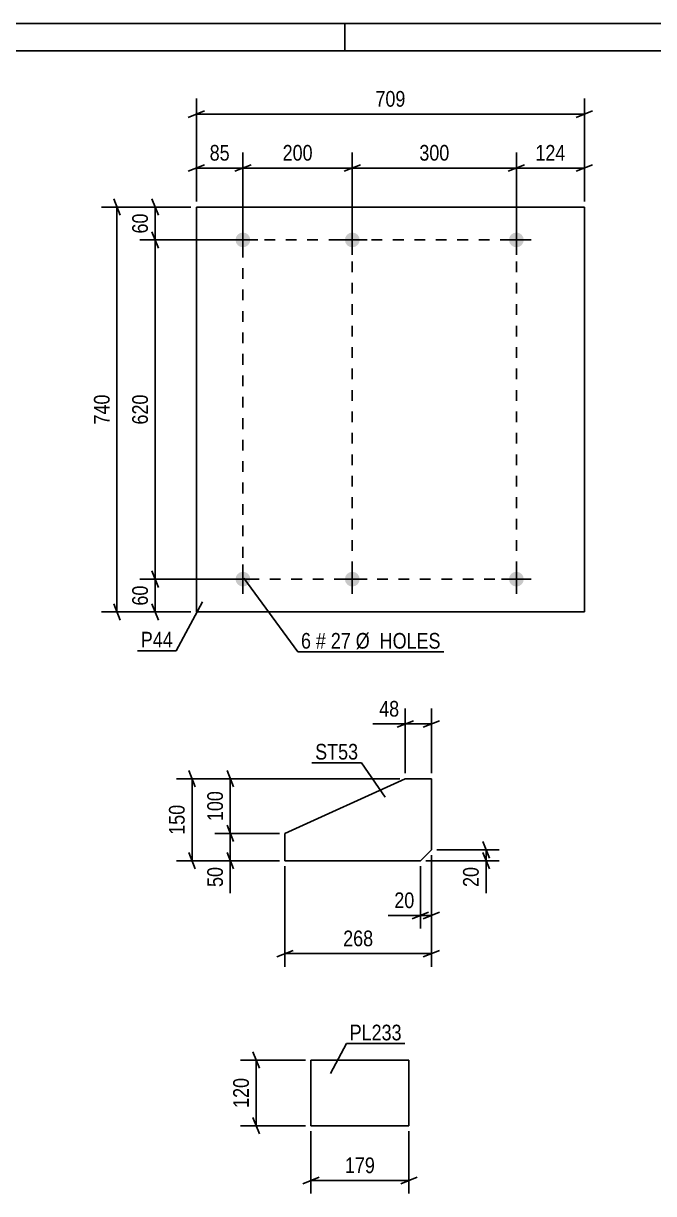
# Model space of a CAD drawing. Header units: millimetres. Extents: x 0 to 594, y 0 to 420.
# Drawn here: x 115.2 to 230.5, y 206.1 to 420 of the extents above; entities that cross this region are included whole.
import ezdxf

# ---------------------------------------------------------------- set-up
doc = ezdxf.new("R2010")
doc.units = ezdxf.units.MM
doc.linetypes.add('DXK_LINE_DOT2', pattern=[3.9198, 1.9599, -1.9599])
doc.styles.add('Arial Narrow', font='ARIALN.TTF', dxfattribs={"height": 0.2})

# ---------------------------------------------------------------- blocks, each defined once
blk = doc.blocks.new('Unknown-122568315-1163')
at = {"color": 5, "linetype": 'Continuous'}
for p, q in [((594, 420), (0, 420)), ((174, 415), (174, 420)), ((589, 415), (5, 415))]:
    blk.add_line(p, q, dxfattribs=at)
blk = doc.blocks.new('Part-122568315-9432 - 9431')
at = {"color": 2, "linetype": 'Continuous'}
for p, q in [((146.88, 312.43), (146.88, 386.43)), ((146.88, 386.43), (217.82, 386.43)), ((217.82, 386.43), (217.82, 312.43)), ((217.82, 312.43), (146.88, 312.43))]:
    blk.add_line(p, q, dxfattribs=at)
blk = doc.blocks.new('Bolt-122568315-9433 - 9431')
at = {"linetype": 'Continuous'}
for points in [[(155.38, 381.78, -1), (155.38, 379.08, -1)], [(175.38, 381.78, -1), (175.38, 379.08, -1)], [(205.38, 381.78, -1), (205.38, 379.08, -1)]]:
    blk.add_hatch(color=1, dxfattribs=at).paths.add_polyline_path(points)
at = {"color": 1, "linetype": 'Continuous'}
for p, q in [((155.38, 383.13), (155.38, 377.73)), ((175.38, 383.13), (175.38, 377.73)), ((205.38, 383.13), (205.38, 377.73)), ((152.68, 380.43), (158.08, 380.43)), ((172.68, 380.43), (178.08, 380.43)), ((202.68, 380.43), (208.08, 380.43))]:
    blk.add_line(p, q, dxfattribs=at)
blk = doc.blocks.new('Bolt-122568315-9434 - 9431')
at = {"linetype": 'Continuous'}
for points in [[(155.38, 319.78, -1), (155.38, 317.08, -1)], [(175.38, 319.78, -1), (175.38, 317.08, -1)], [(205.38, 319.78, -1), (205.38, 317.08, -1)]]:
    blk.add_hatch(color=1, dxfattribs=at).paths.add_polyline_path(points)
at = {"color": 1, "linetype": 'Continuous'}
for p, q in [((155.38, 321.13), (155.38, 315.73)), ((175.38, 321.13), (175.38, 315.73)), ((205.38, 321.13), (205.38, 315.73)), ((152.68, 318.43), (158.08, 318.43)), ((172.68, 318.43), (178.08, 318.43)), ((202.68, 318.43), (208.08, 318.43))]:
    blk.add_line(p, q, dxfattribs=at)
blk = doc.blocks.new('Part-122568315-9450 - 9449')
at = {"color": 2, "linetype": 'Continuous'}
for p, q in [((185.07, 281.96), (163.07, 271.96)), ((189.84, 281.96), (185.07, 281.96)), ((189.84, 268.96), (189.84, 281.96)), ((163.07, 271.96), (163.07, 266.96)), ((187.84, 266.96), (189.84, 268.96)), ((163.07, 266.96), (187.84, 266.96))]:
    blk.add_line(p, q, dxfattribs=at)
blk = doc.blocks.new('Part-122568315-9470 - 9469')
at = {"color": 2, "linetype": 'Continuous'}
for p, q in [((167.81, 218.53), (167.81, 230.53)), ((167.81, 230.53), (185.73, 230.53)), ((185.73, 230.53), (185.73, 218.53)), ((185.73, 218.53), (167.81, 218.53))]:
    blk.add_line(p, q, dxfattribs=at)
blk = doc.blocks.new('Rectangle-122568315-12391 - 9431')
at = {"color": 1, "linetype": 'DXK_LINE_DOT2'}
blk.add_lwpolyline([(155.38, 380.43), (205.38, 380.43), (205.38, 318.43), (155.38, 318.43), (155.38, 380.43)], close=True, dxfattribs=at)
blk = doc.blocks.new('Line-122568315-12444 - 9431')
at = {"color": 1, "linetype": 'DXK_LINE_DOT2'}
blk.add_line((175.38, 380.43), (175.38, 318.43), dxfattribs=at)
blk = doc.blocks.new('StraightDimension-122568315-9826 - 9431')
at = {"color": 7, "linetype": 'Continuous'}
for p, q in [((132.95, 384.93), (131.75, 387.93)), ((145.88, 386.43), (129.5, 386.43)), ((132.35, 312.43), (132.35, 386.43)), ((145.88, 312.43), (129.5, 312.43)), ((131.75, 313.93), (132.95, 310.93))]:
    blk.add_line(p, q, dxfattribs=at)
at = {"color": 0}
blk.add_wipeout([(131.6, 352.77), (127.4, 352.77), (127.4, 346.09), (131.6, 346.09)], dxfattribs=at)
at = {"color": 3, "style": 'Arial Narrow'}
blk.add_text('740', height=2.863, rotation=90.0002, dxfattribs=at).set_placement((131, 346.69))
blk = doc.blocks.new('StraightDimension-122568315-9815 - 9431')
at = {"color": 7, "linetype": 'Continuous'}
for p, q in [((139.95, 378.93), (138.75, 381.93)), ((154.38, 380.43), (136.5, 380.43)), ((139.35, 318.43), (139.35, 380.43)), ((138.75, 319.93), (139.95, 316.93)), ((154.38, 318.43), (136.5, 318.43))]:
    blk.add_line(p, q, dxfattribs=at)
at = {"color": 0}
blk.add_wipeout([(138.6, 352.77), (134.4, 352.77), (134.4, 346.09), (138.6, 346.09)], dxfattribs=at)
at = {"color": 3, "style": 'Arial Narrow'}
blk.add_text('620', height=2.863, rotation=90.0002, dxfattribs=at).set_placement((138, 346.69))
blk = doc.blocks.new('StraightDimension-122568315-9816 - 9431')
at = {"color": 7, "linetype": 'Continuous'}
for p, q in [((138.75, 319.93), (139.95, 316.93)), ((154.38, 318.43), (136.5, 318.43)), ((139.35, 312.43), (139.35, 318.43)), ((145.88, 312.43), (136.5, 312.43)), ((139.95, 310.93), (138.75, 313.93))]:
    blk.add_line(p, q, dxfattribs=at)
at = {"color": 0}
blk.add_wipeout([(138.6, 317.86), (134.4, 317.86), (134.4, 313), (138.6, 313)], dxfattribs=at)
at = {"color": 3, "style": 'Arial Narrow'}
blk.add_text('60', height=2.863, rotation=90.0002, dxfattribs=at).set_placement((138, 313.6))
blk = doc.blocks.new('StraightDimension-122568315-9814 - 9431')
at = {"color": 7, "linetype": 'Continuous'}
for p, q in [((138.75, 387.93), (139.95, 384.93)), ((145.88, 386.43), (136.5, 386.43)), ((139.35, 380.43), (139.35, 386.43)), ((139.95, 378.93), (138.75, 381.93)), ((154.38, 380.43), (136.5, 380.43))]:
    blk.add_line(p, q, dxfattribs=at)
at = {"color": 0}
blk.add_wipeout([(138.6, 385.86), (134.4, 385.86), (134.4, 381), (138.6, 381)], dxfattribs=at)
at = {"color": 3, "style": 'Arial Narrow'}
blk.add_text('60', height=2.863, rotation=90.0002, dxfattribs=at).set_placement((138, 381.6))
blk = doc.blocks.new('StraightDimension-122568315-9852 - 9431')
at = {"color": 7, "linetype": 'Continuous'}
for p, q in [((146.88, 387.43), (146.88, 406.28)), ((217.82, 387.43), (217.82, 406.28)), ((148.38, 404.03), (145.38, 402.83)), ((146.88, 403.43), (217.82, 403.43)), ((216.32, 402.83), (219.32, 404.03))]:
    blk.add_line(p, q, dxfattribs=at)
at = {"color": 0}
blk.add_wipeout([(185.69, 404.18), (185.69, 408.38), (179.01, 408.38), (179.01, 404.18)], dxfattribs=at)
at = {"color": 3, "style": 'Arial Narrow'}
blk.add_text('709', height=2.863, dxfattribs=at).set_placement((179.61, 404.78))
blk = doc.blocks.new('StraightDimension-122568315-12361 - 9431')
at = {"color": 7, "linetype": 'Continuous'}
for p, q in [((205.38, 381.43), (205.38, 396.42)), ((217.82, 387.43), (217.82, 396.42)), ((203.88, 392.97), (206.88, 394.17)), ((205.38, 393.57), (217.82, 393.57)), ((219.32, 394.17), (216.32, 392.97))]:
    blk.add_line(p, q, dxfattribs=at)
at = {"color": 0}
blk.add_wipeout([(214.94, 394.32), (214.94, 398.52), (208.26, 398.52), (208.26, 394.32)], dxfattribs=at)
at = {"color": 3, "style": 'Arial Narrow'}
blk.add_text('124', height=2.863, dxfattribs=at).set_placement((208.86, 394.92))
blk = doc.blocks.new('StraightDimension-122568315-12362 - 9431')
at = {"color": 7, "linetype": 'Continuous'}
for p, q in [((175.38, 381.43), (175.38, 396.42)), ((205.38, 381.43), (205.38, 396.42)), ((176.88, 394.17), (173.88, 392.97)), ((175.38, 393.57), (205.38, 393.57)), ((203.88, 392.97), (206.88, 394.17))]:
    blk.add_line(p, q, dxfattribs=at)
at = {"color": 0}
blk.add_wipeout([(193.72, 394.32), (193.72, 398.52), (187.04, 398.52), (187.04, 394.32)], dxfattribs=at)
at = {"color": 3, "style": 'Arial Narrow'}
blk.add_text('300', height=2.863, dxfattribs=at).set_placement((187.64, 394.92))
blk = doc.blocks.new('StraightDimension-122568315-12363 - 9431')
at = {"color": 7, "linetype": 'Continuous'}
for p, q in [((155.38, 381.43), (155.38, 396.42)), ((175.38, 381.43), (175.38, 396.42)), ((156.88, 394.17), (153.88, 392.97)), ((155.38, 393.57), (175.38, 393.57)), ((173.88, 392.97), (176.88, 394.17))]:
    blk.add_line(p, q, dxfattribs=at)
at = {"color": 0}
blk.add_wipeout([(168.72, 394.32), (168.72, 398.52), (162.04, 398.52), (162.04, 394.32)], dxfattribs=at)
at = {"color": 3, "style": 'Arial Narrow'}
blk.add_text('200', height=2.863, dxfattribs=at).set_placement((162.64, 394.92))
blk = doc.blocks.new('StraightDimension-122568315-12364 - 9431')
at = {"color": 7, "linetype": 'Continuous'}
for p, q in [((146.88, 387.43), (146.88, 396.42)), ((155.38, 381.43), (155.38, 396.42)), ((145.38, 392.97), (148.38, 394.17)), ((146.88, 393.57), (155.38, 393.57)), ((156.88, 394.17), (153.88, 392.97))]:
    blk.add_line(p, q, dxfattribs=at)
at = {"color": 0}
blk.add_wipeout([(153.56, 394.32), (153.56, 398.52), (148.7, 398.52), (148.7, 394.32)], dxfattribs=at)
at = {"color": 3, "style": 'Arial Narrow'}
blk.add_text('85', height=2.863, dxfattribs=at).set_placement((149.3, 394.92))
blk = doc.blocks.new('StraightDimension-122568315-9890 - 9449')
at = {"color": 7, "linetype": 'Continuous'}
for p, q in [((199.24, 270.46), (200.44, 267.46)), ((190.84, 268.96), (202.24, 268.96)), ((200.44, 265.46), (199.24, 268.46)), ((199.84, 266.96), (199.84, 268.96)), ((188.84, 266.96), (202.24, 266.96))]:
    blk.add_line(p, q, dxfattribs=at)
at = {"color": 0}
blk.add_wipeout([(199.09, 266.43), (194.89, 266.43), (194.89, 261.57), (199.09, 261.57)], dxfattribs=at)
at = {"color": 7, "linetype": 'Continuous'}
blk.add_line((199.84, 266.96), (199.84, 261.05), dxfattribs=at)
blk.add_line((199.84, 266.96), (199.84, 261.05), dxfattribs=at)
at = {"color": 3, "style": 'Arial Narrow'}
blk.add_text('20', height=2.863, rotation=90.0002, dxfattribs=at).set_placement((198.49, 262.17))
blk = doc.blocks.new('StraightDimension-122568315-9882 - 9449')
at = {"color": 7, "linetype": 'Continuous'}
for p, q in [((185.07, 282.96), (185.07, 294.81)), ((189.84, 282.96), (189.84, 294.81)), ((183.57, 291.36), (186.57, 292.56)), ((185.07, 291.96), (189.84, 291.96)), ((191.34, 292.56), (188.34, 291.36))]:
    blk.add_line(p, q, dxfattribs=at)
at = {"color": 0}
blk.add_wipeout([(184.54, 292.71), (184.54, 296.91), (179.69, 296.91), (179.69, 292.71)], dxfattribs=at)
at = {"color": 7, "linetype": 'Continuous'}
blk.add_line((185.07, 291.96), (179.16, 291.96), dxfattribs=at)
blk.add_line((185.07, 291.96), (179.16, 291.96), dxfattribs=at)
at = {"color": 3, "style": 'Arial Narrow'}
blk.add_text('48', height=2.863, dxfattribs=at).set_placement((180.29, 293.31))
blk = doc.blocks.new('StraightDimension-122568315-9894 - 9449')
at = {"color": 7, "linetype": 'Continuous'}
for p, q in [((152.47, 283.46), (153.67, 280.46)), ((184.07, 281.96), (150.22, 281.96)), ((153.07, 271.96), (153.07, 281.96)), ((162.07, 271.96), (150.22, 271.96)), ((153.67, 270.46), (152.47, 273.46))]:
    blk.add_line(p, q, dxfattribs=at)
at = {"color": 0}
blk.add_wipeout([(152.32, 280.3), (148.12, 280.3), (148.12, 273.61), (152.32, 273.61)], dxfattribs=at)
at = {"color": 3, "style": 'Arial Narrow'}
blk.add_text('100', height=2.863, rotation=90.0002, dxfattribs=at).set_placement((151.72, 274.21))
blk = doc.blocks.new('StraightDimension-122568315-9886 - 9449')
at = {"color": 7, "linetype": 'Continuous'}
for p, q in [((189.84, 267.96), (189.84, 254.56)), ((187.84, 265.96), (187.84, 254.56)), ((186.34, 256.36), (189.34, 257.56)), ((187.84, 256.96), (189.84, 256.96)), ((191.34, 257.56), (188.34, 256.36))]:
    blk.add_line(p, q, dxfattribs=at)
at = {"color": 0}
blk.add_wipeout([(187.32, 257.71), (187.32, 261.91), (182.46, 261.91), (182.46, 257.71)], dxfattribs=at)
at = {"color": 7, "linetype": 'Continuous'}
blk.add_line((187.84, 256.96), (181.94, 256.96), dxfattribs=at)
blk.add_line((187.84, 256.96), (181.94, 256.96), dxfattribs=at)
at = {"color": 3, "style": 'Arial Narrow'}
blk.add_text('20', height=2.863, dxfattribs=at).set_placement((183.06, 258.31))
blk = doc.blocks.new('StraightDimension-122568315-9895 - 9449')
at = {"color": 7, "linetype": 'Continuous'}
for p, q in [((162.07, 271.96), (150.22, 271.96)), ((152.47, 273.46), (153.67, 270.46)), ((153.07, 266.96), (153.07, 271.96)), ((153.67, 265.46), (152.47, 268.46)), ((162.07, 266.96), (150.22, 266.96))]:
    blk.add_line(p, q, dxfattribs=at)
at = {"color": 0}
blk.add_wipeout([(152.32, 266.43), (148.12, 266.43), (148.12, 261.57), (152.32, 261.57)], dxfattribs=at)
at = {"color": 7, "linetype": 'Continuous'}
blk.add_line((153.07, 266.96), (153.07, 261.05), dxfattribs=at)
blk.add_line((153.07, 266.96), (153.07, 261.05), dxfattribs=at)
at = {"color": 3, "style": 'Arial Narrow'}
blk.add_text('50', height=2.863, rotation=90.0002, dxfattribs=at).set_placement((151.72, 262.17))
blk = doc.blocks.new('StraightDimension-122568315-9900 - 9449')
at = {"color": 7, "linetype": 'Continuous'}
for p, q in [((189.84, 267.96), (189.84, 247.59)), ((163.07, 265.96), (163.07, 247.59)), ((164.57, 250.59), (161.57, 249.39)), ((188.34, 249.39), (191.34, 250.59)), ((163.07, 249.99), (189.84, 249.99))]:
    blk.add_line(p, q, dxfattribs=at)
at = {"color": 0}
blk.add_wipeout([(179.8, 250.74), (179.8, 254.94), (173.11, 254.94), (173.11, 250.74)], dxfattribs=at)
at = {"color": 3, "style": 'Arial Narrow'}
blk.add_text('268', height=2.863, dxfattribs=at).set_placement((173.71, 251.34))
blk = doc.blocks.new('StraightDimension-122568315-9904 - 9449')
at = {"color": 7, "linetype": 'Continuous'}
for p, q in [((146.67, 280.46), (145.47, 283.46)), ((184.07, 281.96), (143.22, 281.96)), ((146.07, 266.96), (146.07, 281.96)), ((145.47, 268.46), (146.67, 265.46)), ((162.07, 266.96), (143.22, 266.96))]:
    blk.add_line(p, q, dxfattribs=at)
at = {"color": 0}
blk.add_wipeout([(145.32, 277.8), (141.12, 277.8), (141.12, 271.11), (145.32, 271.11)], dxfattribs=at)
at = {"color": 3, "style": 'Arial Narrow'}
blk.add_text('150', height=2.863, rotation=90.0002, dxfattribs=at).set_placement((144.72, 271.71))
blk = doc.blocks.new('StraightDimension-122568315-9916 - 9469')
at = {"color": 7, "linetype": 'Continuous'}
for p, q in [((157.21, 232.03), (158.41, 229.03)), ((166.81, 230.53), (154.96, 230.53)), ((157.81, 218.53), (157.81, 230.53)), ((166.81, 218.53), (154.96, 218.53)), ((158.41, 217.03), (157.21, 220.03))]:
    blk.add_line(p, q, dxfattribs=at)
at = {"color": 0}
blk.add_wipeout([(157.06, 227.87), (152.86, 227.87), (152.86, 221.19), (157.06, 221.19)], dxfattribs=at)
at = {"color": 3, "style": 'Arial Narrow'}
blk.add_text('120', height=2.863, rotation=90.0002, dxfattribs=at).set_placement((156.46, 221.79))
blk = doc.blocks.new('StraightDimension-122568315-9920 - 9469')
at = {"color": 7, "linetype": 'Continuous'}
for p, q in [((167.81, 217.53), (167.81, 206.13)), ((185.73, 217.53), (185.73, 206.13)), ((169.31, 209.13), (166.31, 207.93)), ((167.81, 208.53), (185.73, 208.53)), ((184.23, 207.93), (187.23, 209.13))]:
    blk.add_line(p, q, dxfattribs=at)
at = {"color": 0}
blk.add_wipeout([(180.11, 209.28), (180.11, 213.48), (173.43, 213.48), (173.43, 209.28)], dxfattribs=at)
at = {"color": 3, "style": 'Arial Narrow'}
blk.add_text('179', height=2.863, dxfattribs=at).set_placement((174.03, 209.88))
blk = doc.blocks.new('MarkSet-122568315-12223 - 9431')
at = {"color": 0}
blk.add_wipeout([(167.82, 305.73), (167.82, 308.73), (166, 308.73), (166, 305.73)], dxfattribs=at)
blk.add_wipeout([(167.82, 305.73), (167.82, 308.73), (166, 308.73), (166, 305.73)], dxfattribs=at)
at = {"color": 7, "linetype": 'Continuous'}
blk.add_line((155.52, 318.58), (165.4, 305.13), dxfattribs=at)
at = {"color": 0}
blk.add_wipeout([(170.55, 305.73), (170.55, 308.73), (168.72, 308.73), (168.72, 305.73)], dxfattribs=at)
blk.add_wipeout([(170.55, 305.73), (170.55, 308.73), (168.72, 308.73), (168.72, 305.73)], dxfattribs=at)
at = {"color": 3, "style": 'Arial Narrow'}
blk.add_text('6', height=2.86, dxfattribs=at).set_placement((166, 305.73))
at = {"color": 0}
blk.add_wipeout([(175.11, 305.73), (175.11, 308.73), (171.45, 308.73), (171.45, 305.73)], dxfattribs=at)
blk.add_wipeout([(175.11, 305.73), (175.11, 308.73), (171.45, 308.73), (171.45, 305.73)], dxfattribs=at)
at = {"color": 3, "style": 'Arial Narrow'}
for s, height, p in [('#', 2.86, (168.72, 305.73)), ('27', 2.863, (171.45, 305.73))]:
    blk.add_text(s, height=height, dxfattribs=at).set_placement(p)
at = {"color": 0}
blk.add_wipeout([(191.54, 305.73), (191.54, 308.73), (176.01, 308.73), (176.01, 305.73)], dxfattribs=at)
blk.add_wipeout([(191.54, 305.73), (191.54, 308.73), (176.01, 308.73), (176.01, 305.73)], dxfattribs=at)
at = {"color": 7, "linetype": 'Continuous'}
blk.add_line((165.4, 305.13), (192.14, 305.13), dxfattribs=at)
at = {"color": 3, "style": 'Arial Narrow'}
blk.add_text('Ø  HOLES', height=2.863, dxfattribs=at).set_placement((176.01, 305.73))
blk = doc.blocks.new('Mark-122568315-10230 - 9431')
at = {"color": 0}
blk.add_wipeout([(142.56, 305.94), (142.56, 308.94), (136.71, 308.94), (136.71, 305.94)], dxfattribs=at)
blk.add_wipeout([(142.56, 305.94), (142.56, 308.94), (136.71, 308.94), (136.71, 305.94)], dxfattribs=at)
at = {"color": 30, "linetype": 'Continuous'}
for p in [(147.98, 314.31), (136.11, 305.34)]:
    blk.add_line(p, (143.16, 305.34), dxfattribs=at)
at = {"color": 3, "style": 'Arial Narrow'}
blk.add_text('P44', height=2.863, dxfattribs=at).set_placement((136.71, 305.94))
blk = doc.blocks.new('Mark-122568315-10238 - 9449')
at = {"color": 0}
blk.add_wipeout([(176.45, 285.46), (176.45, 288.46), (168.59, 288.46), (168.59, 285.46)], dxfattribs=at)
blk.add_wipeout([(176.45, 285.46), (176.45, 288.46), (168.59, 288.46), (168.59, 285.46)], dxfattribs=at)
at = {"color": 30, "linetype": 'Continuous'}
for p in [(167.99, 284.86), (181.37, 278.6)]:
    blk.add_line(p, (177.05, 284.86), dxfattribs=at)
at = {"color": 3, "style": 'Arial Narrow'}
blk.add_text('ST53', height=2.863, dxfattribs=at).set_placement((168.59, 285.46))
blk = doc.blocks.new('Mark-122568315-10244 - 9469')
at = {"color": 0}
blk.add_wipeout([(184.41, 234.14), (184.41, 237.14), (174.9, 237.14), (174.9, 234.14)], dxfattribs=at)
blk.add_wipeout([(184.41, 234.14), (184.41, 237.14), (174.9, 237.14), (174.9, 234.14)], dxfattribs=at)
at = {"color": 30, "linetype": 'Continuous'}
for p, q in [((171.42, 228.1), (174.3, 233.54)), ((174.3, 233.54), (185.01, 233.54))]:
    blk.add_line(p, q, dxfattribs=at)
at = {"color": 3, "style": 'Arial Narrow'}
blk.add_text('PL233', height=2.863, dxfattribs=at).set_placement((174.9, 234.14))

msp = doc.modelspace()

# ---------------------------------------------------------------- block references
for name in ['Unknown-122568315-1163', 'Part-122568315-9432 - 9431', 'Bolt-122568315-9433 - 9431', 'Rectangle-122568315-12391 - 9431', 'Line-122568315-12444 - 9431', 'Bolt-122568315-9434 - 9431', 'Part-122568315-9450 - 9449', 'Part-122568315-9470 - 9469']:
    msp.add_blockref(name, (0, 0))

# ---------------------------------------------------------------- next in the draw order: block references
for name in ['StraightDimension-122568315-9826 - 9431', 'MarkSet-122568315-12223 - 9431', 'StraightDimension-122568315-9882 - 9449', 'StraightDimension-122568315-9890 - 9449', 'Mark-122568315-10244 - 9469', 'StraightDimension-122568315-9916 - 9469']:
    msp.add_blockref(name, (0, 0))

# ---------------------------------------------------------------- next in the draw order: block references
for name in ['StraightDimension-122568315-9815 - 9431', 'StraightDimension-122568315-9894 - 9449', 'StraightDimension-122568315-9886 - 9449', 'StraightDimension-122568315-9920 - 9469']:
    msp.add_blockref(name, (0, 0))

# ---------------------------------------------------------------- next in the draw order: block references
for name in ['StraightDimension-122568315-9814 - 9431', 'StraightDimension-122568315-9816 - 9431', 'StraightDimension-122568315-9895 - 9449']:
    msp.add_blockref(name, (0, 0))

# ---------------------------------------------------------------- next in the draw order: block references
for name in ['StraightDimension-122568315-9852 - 9431', 'Mark-122568315-10230 - 9431', 'StraightDimension-122568315-9900 - 9449']:
    msp.add_blockref(name, (0, 0))

# ---------------------------------------------------------------- next in the draw order: block references
for name in ['StraightDimension-122568315-12361 - 9431', 'StraightDimension-122568315-9904 - 9449']:
    msp.add_blockref(name, (0, 0))

# ---------------------------------------------------------------- next in the draw order: block references
for name in ['StraightDimension-122568315-12362 - 9431', 'Mark-122568315-10238 - 9449']:
    msp.add_blockref(name, (0, 0))

# ---------------------------------------------------------------- next in the draw order: block references
msp.add_blockref('StraightDimension-122568315-12363 - 9431', (0, 0))

# ---------------------------------------------------------------- next in the draw order: block references
msp.add_blockref('StraightDimension-122568315-12364 - 9431', (0, 0))

doc.saveas('drawing.dxf')
